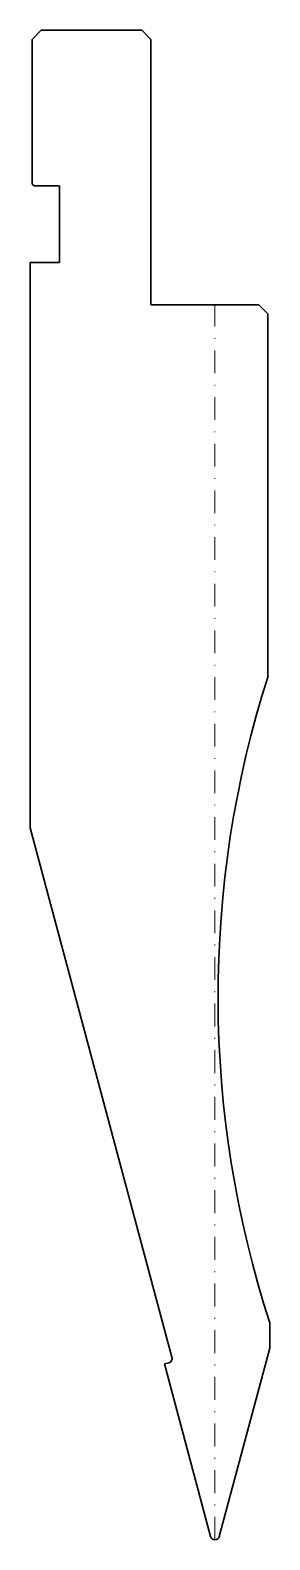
# Model space of a CAD drawing. Header units: millimetres. Extents: x -20 to 6, y 0 to 165.
import ezdxf

# ---------------------------------------------------------------- set-up
doc = ezdxf.new("R2010")
doc.units = ezdxf.units.MM
doc.header["$LTSCALE"] = 5
doc.linetypes.add('AUSGEZOGEN', pattern=[0])
doc.linetypes.add('DASHDOT', pattern=[1, 0.5, -0.25, 0, -0.25])
doc.layers.add('2', color=7, linetype='Continuous')

msp = doc.modelspace()

# ---------------------------------------------------------------- linework, layer by layer
at = {"layer": '2', "color": 7, "linetype": 'AUSGEZOGEN', "lineweight": 35}
for p, q in [((-20, 164), (-19, 165)), ((-20, 148.2), (-20, 164)), ((-19, 165), (-8, 165)), ((-8, 165), (-7, 164)), ((-7, 164), (-7, 135)), ((-19.8, 148), (-20, 148.2)), ((-17, 148), (-19.8, 148)), ((-17, 139.6), (-17, 148)), ((-20.2, 77.82), (-20.2, 139.6)), ((-20.2, 139.6), (-17, 139.6)), ((-7, 135), (4.8, 135)), ((4.8, 135), (5.8, 134)), ((5.8, 134), (5.8, 94.38)), ((-4.7, 19.96), (-20.2, 77.82)), ((6, 23.71), (6, 20.96)), ((6, 20.96), (0.48, 0.37)), ((-5.53, 19.22), (-5.05, 19.35)), ((-0.48, 0.37), (-5.53, 19.22))]:
    msp.add_line(p, q, dxfattribs=at)
at = {"layer": '2', "color": 7, "linetype": 'DASHDOT', "lineweight": 18}
msp.add_line((0, 0), (0, 135), dxfattribs=at)
at = {"layer": '2', "color": 7, "linetype": 'AUSGEZOGEN', "lineweight": 35}
for centre, radius, start, end in [((115.36, 59.35), 115.02, 162.27, 198.0543), ((-5.18, 19.83), 0.5, 285.0001, 15.0001), ((0, 0.5), 0.5, 195.0001, 345)]:
    msp.add_arc(centre, radius, start, end, dxfattribs=at)

doc.saveas('drawing.dxf')
